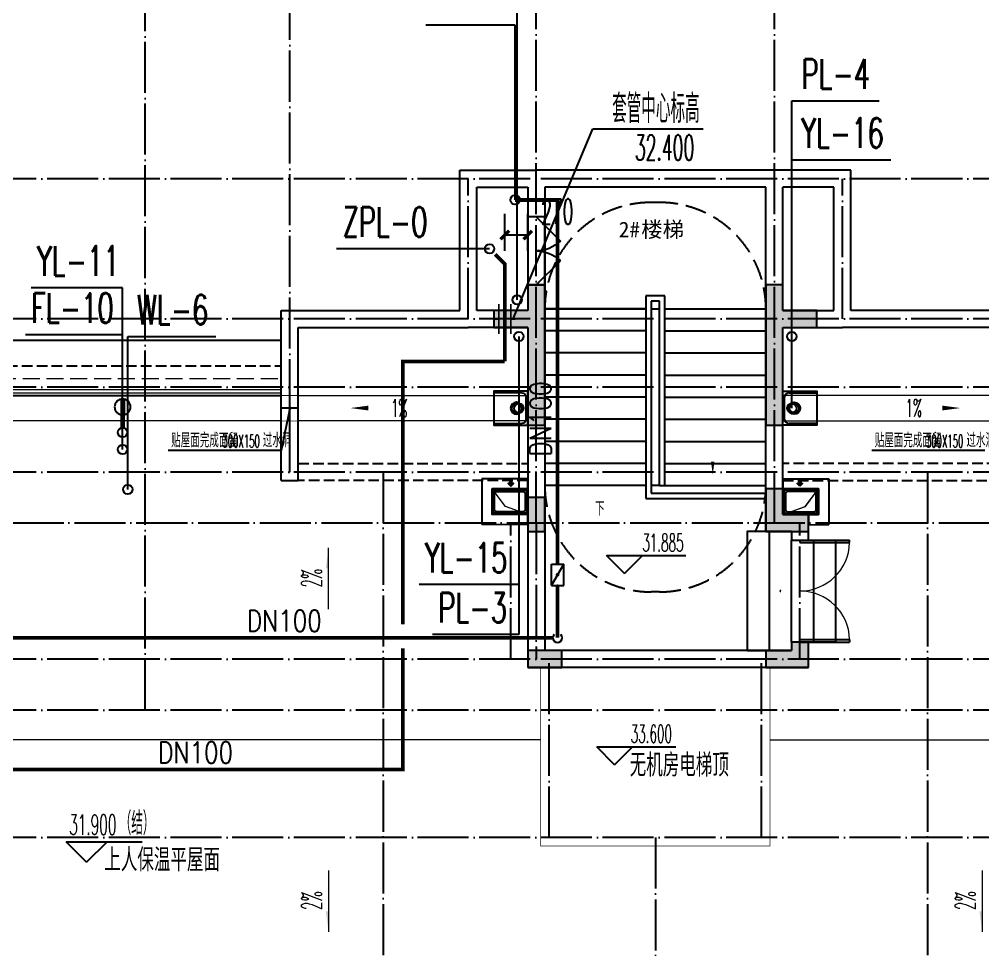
# Model space of a CAD drawing. Extents: x 27938 to 1507990, y 110129 to 923079.
# Drawn here: x 1035602 to 1046932, y 290096 to 301040 of the extents above; entities that cross this region are included whole.
import ezdxf

# ---------------------------------------------------------------- set-up
doc = ezdxf.new("R2010")
doc.units = 0
doc.header["$LTSCALE"] = 1000
doc.header["$MEASUREMENT"] = 0
for name, pattern in [('#P_--_20B1_001_t3$0$DASH', [0.35, 0.25, -0.1]), ('__DASH', [0.35, 0.25, -0.1]), ('DASH', [0.35, 0.25, -0.1]), ('DOTE', [2.42, 2, -0.2, 0.02, -0.2])]:
    doc.linetypes.add(name, pattern=pattern)
for name, color, linetype in [('$RECOVER_210609100354-0', 7, 'Continuous'), ('COLUMN', 9, 'Continuous'), ('DIM_ELEV', 3, 'Continuous'), ('DIM_LEAD', 3, 'Continuous'), ('DIM_SYMB', 3, 'Continuous'), ('DIM_不分区喷淋', 6, 'Continuous'), ('DIM_不分区消火栓', 1, 'Continuous'), ('DIM_废水', 31, 'Continuous'), ('DIM_污水', 2, 'Continuous'), ('DIM_管井排水', 5, 'Continuous'), ('DIM_雨水', 4, 'Continuous'), ('DIM_餐饮排水', 31, 'Continuous'), ('DOOR_FIRE_TEXT', 7, 'Continuous'), ('DOTE', 1, 'Continuous'), ('EQUIP_雨水斗', 7, 'Continuous'), ('LVTRY', 6, 'Continuous'), ('PIPE-不分区喷淋', 6, 'TG_ZP'), ('PIPE-不分区消火栓', 1, 'TG_X'), ('PIPE-雨水', 4, 'TG_Y'), ('PUB_HATCH', 8, 'Continuous'), ('PUB_TEXT', 4, 'Continuous'), ('ROOF', 4, 'Continuous'), ('S-COLU-LINE1', 6, 'Continuous'), ('STAIR', 2, 'Continuous'), ('TEXT_不分区喷淋', 7, 'Continuous'), ('TEXT_不分区消火栓', 7, 'Continuous'), ('TWT_DIM', 3, 'Continuous'), ('VALVE_不分区喷淋', 7, 'Continuous'), ('VALVE_不分区消火栓', 7, 'Continuous'), ('VPIPE-不分区喷淋', 6, 'ZP'), ('VPIPE-不分区消火栓', 1, 'Continuous'), ('VPIPE-废水', 31, 'Continuous'), ('VPIPE-污水', 2, 'W'), ('VPIPE-管井排水', 210, 'GF'), ('VPIPE-雨水', 4, 'Y'), ('VPIPE-餐饮排水', 41, 'P'), ('WALL', 9, 'Continuous'), ('WINDOW', 4, 'Continuous'), ('建筑-排气道', 9, 'Continuous'), ('机电标识类', 1, 'Continuous'), ('污水', 3, 'Continuous'), ('看线', 251, 'Continuous'), ('管', 193, 'Continuous')]:
    doc.layers.add(name, color=color, linetype=linetype)
for name, color, linetype, lineweight in [('平面-排水沟', 86, 'Continuous', 15), ('平面-栏杆', 135, 'Continuous', 15), ('平面-看线', 45, 'Continuous', 15), ('立面-洞口示意', 152, 'Continuous', 13)]:
    doc.layers.add(name, color=color, linetype=linetype, lineweight=lineweight)
doc.styles.add('_TCH_DIM', font='SIMPLEX.shx', dxfattribs={"width": 0.7, "bigfont": 'GBCBIG.shx'})
doc.styles.add('_TCH_DIM_T3', font='SIMPLEX.shx', dxfattribs={"width": 0.494118, "bigfont": 'GBCBIG.shx'})
doc.styles.add('_TCH_WINDOW', font='SIMPLEX.shx', dxfattribs={"width": 0.7, "height": 3.5, "bigfont": 'GBCBIG.shx'})
doc.styles.add('_TWT_PIPEDN', font='SIMPLEX', dxfattribs={"width": 0.8, "height": 3.5, "bigfont": 'HZTXT'})
doc.styles.add('_TWT_SERIAL', font='SIMPLEX', dxfattribs={"width": 0.8, "height": 3.5, "bigfont": 'HZTXT'})
doc.styles.add('DIM_FONT_T3', font='SIMPLEX', dxfattribs={"width": 0.705882, "bigfont": 'GBCBIG'})
doc.styles.get("Standard").update_dxf_attribs({"font": 'gbenor.shx', "bigfont": 'gbcbig.shx'})
doc.styles.add('TG_LINETYPE', font='SIMPLEX', dxfattribs={"width": 0.8, "height": 3, "bigfont": 'HZTXT'})
doc.styles.add('黑体', font='simhei.ttf')
doc.linetypes.add('GF', pattern='A,3,-0.2,["GF",Standard,S=0.25,R=0,X=-0.1,Y=-0.115],-0.35', length=3.55)
doc.linetypes.add('P', pattern='A,3,-0.2,["P",Standard,S=0.25,R=0,X=-0.1,Y=-0.115],-0.2', length=3.4)
doc.linetypes.add('TG_X', pattern='A,2,-0.229,["X",TG_LINETYPE,S=0.1,R=0,X=-0.229,Y=-0.15],0', length=2.229)
doc.linetypes.add('TG_Y', pattern='A,2,-0.229,["Y",TG_LINETYPE,S=0.1,R=0,X=-0.229,Y=-0.15],0', length=2.229)
doc.linetypes.add('TG_ZP', pattern='A,2,-0.561,["ZP",TG_LINETYPE,S=0.1,R=0,X=-0.561,Y=-0.15],0', length=2.561)
doc.linetypes.add('W', pattern='A,3,-0.2,["W",Standard,S=0.25,R=0,X=-0.1,Y=-0.115],-0.2', length=3.4)
doc.linetypes.add('Y', pattern='A,3,-0.2,["Y",Standard,S=0.25,R=0,X=-0.1,Y=-0.115],-0.2', length=3.4)
doc.linetypes.add('ZP', pattern='A,3,-0.2,["ZP",Standard,S=0.25,R=0,X=-0.1,Y=-0.115],-0.35', length=3.55)
doc.dimstyles.new('_TWT_ARCH&&100', dxfattribs={"dimtxt": 297.5, "dimasz": 100, "dimexe": 250, "dimexo": 300, "dimgap": 126.25, "dimtad": 1, "dimdec": 0, "dimzin": 0, "dimdsep": 46, "dimtxsty": '_TCH_DIM_T3', "dimblk": 'ARCHTICK', "dimcen": 0.09, "dimclrt": 7, "dimazin": 2, "dimtfac": 1, "dimtdec": 0, "dimtix": 1, "dimtmove": 2, "dimatfit": 3, "dimfxl": 1, "dimtolj": 1, "dimtzin": 0, "dimarcsym": 0})

# ---------------------------------------------------------------- blocks, each defined once
blk = doc.blocks.new('GDGDGDSDA')
at = {"layer": 'DOTE', "color": 0, "linetype": 'DOTE', "ltscale": 0.3}
for p, q in [((450835, 367858), (450835, 376108)), ((452535, 370658), (452535, 376108)), ((455435, 370059), (455435, 376108)), ((458235, 370059), (458235, 376108)), ((471335, 374108), (417335, 374108)), ((454635, 372458), (454635, 374108)), ((459035, 372458), (459035, 374108)), ((471335, 372458), (417335, 372458)), ((471335, 371658), (417335, 371658)), ((471335, 370658), (417335, 370658)), ((453635, 370658), (453635, 359558)), ((460035, 370658), (460035, 359558)), ((417335, 370059), (471335, 370059)), ((455135, 368458), (455135, 370058)), ((458535, 368458), (458535, 370058)), ((471335, 368458), (417335, 368458)), ((455585, 366358), (455585, 368458)), ((458085, 366358), (458085, 368458)), ((471335, 367858), (417335, 367858)), ((471335, 366358), (417335, 366358)), ((456835, 366358), (456835, 359558))]:
    blk.add_line(p, q, dxfattribs=at)
blk = doc.blocks.new('*U41')
h = blk.add_hatch(color=0)
h.set_gradient(color1=(0, 0, 255), rotation=180, tint=1)
h.paths.add_polyline_path([(0, 0), (-6.35, -6.35), (-6.35, -2.159), (-15, -2.159), (-15, 2.159), (-6.35, 2.159), (-6.35, 6.35)])
at = {"color": 0, "linetype": 'Continuous'}
blk.add_lwpolyline([(0, 0), (-6.35, -6.35), (-6.35, -2.159), (-15, -2.159), (-15, 2.159), (-6.35, 2.159), (-6.35, 6.35)], close=True, dxfattribs=at)
blk = doc.blocks.new('sgrsefv')
at = {"layer": 'PUB_HATCH'}
blk.add_hatch(color=0, dxfattribs=at).paths.add_polyline_path([(1112933, 840916), (1112933, 840646), (1113073, 840646), (1113073, 840661), (1112968, 840661), (1112948, 840681), (1112948, 840881), (1112968, 840901), (1113288, 840901), (1113308, 840881), (1113308, 840681), (1113288, 840661), (1113183, 840661), (1113183, 840646), (1113323, 840646), (1113323, 840916)])
at = {"layer": 'LVTRY', "color": 0}
for p, q in [((1113073, 840661), (1113073, 840646)), ((1113183, 840661), (1113183, 840646))]:
    blk.add_line(p, q, dxfattribs=at)
for points in [[(1112918, 840931), (1113338, 840931), (1113338, 840631), (1112918, 840631)], [(1112933, 840916), (1113323, 840916), (1113323, 840646), (1112933, 840646)], [(1113288, 840661), (1112968, 840661), (1112948, 840681), (1112948, 840881), (1112968, 840901), (1113288, 840901), (1113308, 840881), (1113308, 840681), (1113288, 840661)]]:
    blk.add_lwpolyline(points, close=True, dxfattribs=at)
at = {"layer": '立面-洞口示意', "color": 0}
blk.add_lwpolyline([(1112918, 840931), (1113182, 840837), (1113338, 840631)], dxfattribs=at)
at = {"layer": '建筑-排气道', "color": 8, "xscale": -5, "yscale": 5, "zscale": 5, "rotation": 270}
blk.add_blockref('*U41', (1113118, 840599), dxfattribs=at)
blk = doc.blocks.new('A$C3EB2330C')
at = {"layer": '管'}
for p, q in [((0, 380), (330, 380)), ((380, 330), (380, 70)), ((330, 20), (0, 20))]:
    blk.add_line(p, q, dxfattribs=at)
blk.add_lwpolyline([(400, 400), (400, 0), (0, 0), (0, 400)], close=True, dxfattribs=at)
for centre, start, end in [((330, 330), 0, 90), ((330, 70), 270, 360)]:
    blk.add_arc(centre, 50, start, end, dxfattribs=at)
blk.add_ellipse((267, 200), major_axis=(-49.5, -49.5), ratio=1, start_param=-0.785398, end_param=5.497787, dxfattribs=at)
blk = doc.blocks.new('FGSDFHGFDADW')
at = {"layer": 'PUB_HATCH'}
for points in [[(571716, 297415), (571716, 296265), (571916, 296265), (571916, 297915), (571716, 297915), (571716, 297615), (571316, 297615), (571316, 297415)], [(574717, 297415), (575117, 297415), (575117, 297615), (574717, 297615), (574717, 297915), (574517, 297915), (574517, 296265), (574717, 296265)], [(574517, 295016), (575017, 295016), (575017, 295216), (574717, 295216), (574717, 295516), (574517, 295516)], [(571917, 295416), (571717, 295416), (571717, 295216), (571717, 295216), (571717, 295016), (571917, 295016)], [(575017, 293415), (575017, 293715), (574817, 293715), (574817, 293615), (574517, 293615), (574517, 293415)], [(572117, 293415), (572117, 293615), (571917, 293615), (571917, 293615), (571717, 293615), (571717, 293415)]]:
    blk.add_hatch(color=256, dxfattribs=at).paths.add_polyline_path(points)
at = {"layer": 'COLUMN', "color": 6}
for p, q in [((571916, 297915), (571716, 297915)), ((571716, 297915), (571716, 297615)), ((571916, 296265), (571916, 297915)), ((574717, 297915), (574517, 297915)), ((574517, 297915), (574517, 296265)), ((574717, 297615), (574717, 297915)), ((571716, 297615), (571316, 297615)), ((571316, 297615), (571316, 297415)), ((575117, 297615), (574717, 297615)), ((575117, 297415), (575117, 297615)), ((571316, 297415), (571716, 297415)), ((571716, 297415), (571716, 296265)), ((574717, 297415), (575117, 297415)), ((574717, 296265), (574717, 297415)), ((571716, 296265), (571916, 296265)), ((574517, 296265), (574717, 296265))]:
    blk.add_line(p, q, dxfattribs=at)
at = {"layer": 'S-COLU-LINE1'}
for p, q in [((574717, 295516), (574517, 295516)), ((574517, 295516), (574517, 295016)), ((574717, 295216), (574717, 295516)), ((571917, 295416), (571717, 295416)), ((571717, 295416), (571717, 295216)), ((571917, 295016), (571917, 295416)), ((571717, 295216), (571717, 295216)), ((571717, 295216), (571717, 295016)), ((575017, 295216), (574717, 295216)), ((575017, 295016), (575017, 295216)), ((571717, 295016), (571917, 295016)), ((574517, 295016), (575017, 295016)), ((575017, 293715), (574817, 293715)), ((574817, 293715), (574817, 293615)), ((575017, 293415), (575017, 293715)), ((571917, 293615), (571717, 293615)), ((571717, 293615), (571717, 293415)), ((572117, 293615), (571917, 293615)), ((571917, 293615), (571917, 293615)), ((572117, 293415), (572117, 293615)), ((572117, 293615), (572117, 293615)), ((574817, 293615), (574517, 293615)), ((574517, 293615), (574517, 293415)), ((571717, 293415), (572117, 293415)), ((574517, 293415), (575017, 293415))]:
    blk.add_line(p, q, dxfattribs=at)
blk = doc.blocks.new('GDGDGDGRGD')
at = {"linetype": '__DASH', "ltscale": 0.1}
blk.add_wipeout([(428917, 296115), (428717, 296115), (428717, 295815), (428917, 295815)], dxfattribs=at).dxf.layer = '污水'
at = {"layer": '机电标识类', "color": 250, "linetype": 'DASH', "ltscale": 400}
for p, q in [((428817, 295715), (428817, 296215)), ((428917, 295965), (428717, 295965))]:
    blk.add_line(p, q, dxfattribs=at)
at = {"layer": '污水', "linetype": '__DASH', "ltscale": 0.1, "const_width": 10}
blk.add_lwpolyline([(428917, 296115), (428717, 296115), (428717, 295815), (428917, 295815)], close=True, dxfattribs=at)
blk = doc.blocks.new('A$C1BAD4CCC')
at = {"layer": 'PUB_HATCH'}
blk.add_hatch(color=256, dxfattribs=at).paths.add_polyline_path([(15, -15), (15, -285), (155, -285), (155, -270), (50, -270), (30, -250), (30, -50), (50, -30), (370, -30), (390, -50), (390, -250), (370, -270), (265, -270), (265, -285), (405, -285), (405, -15)])
at = {"layer": 'LVTRY', "color": 1}
for p, q in [((155, -270), (155, -285)), ((265, -270), (265, -285))]:
    blk.add_line(p, q, dxfattribs=at)
for points in [[(420, 0), (0, 0), (0, -300), (420, -300)], [(405, -15), (15, -15), (15, -285), (405, -285)], [(50, -270), (370, -270), (390, -250), (390, -50), (370, -30), (50, -30), (30, -50), (30, -250), (50, -270)]]:
    blk.add_lwpolyline(points, close=True, dxfattribs=at)
at = {"layer": '立面-洞口示意'}
blk.add_lwpolyline([(420, 0), (156, -94), (0, -300)], dxfattribs=at)
blk = doc.blocks.new('$DorLib2D$00000116')
at = {"color": 0}
for p, q in [((-0.5, 0), (-0.146, 0.354)), ((0.5, 0), (0.146, 0.354))]:
    blk.add_line(p, q, dxfattribs=at)
for centre, start, end in [((-0.5, 0), 0, 45), ((0.5, 0), 135, 180)]:
    blk.add_arc(centre, 0.5, start, end, dxfattribs=at)
blk = doc.blocks.new('A$C0B0123C2')
blk.add_lwpolyline([(0, 800), (200, 800), (200, 0), (0, 0)], close=True)
at = {"layer": 'WINDOW'}
for p, q in [((0, 800), (0, 0)), ((200, 800), (200, 0))]:
    blk.add_line(p, q, dxfattribs=at)
at = {"layer": 'WINDOW', "xscale": -800, "yscale": -800, "zscale": -800, "rotation": 270.0000100699408}
blk.add_blockref('$DorLib2D$00000116', (100, 400), dxfattribs=at)
blk = doc.blocks.new('_ArchTick')
at = {"color": 0, "linetype": 'ByBlock', "const_width": 0.4}
blk.add_lwpolyline([(-0.5, -0.5), (0.5, 0.5)], dxfattribs=at)
blk = doc.blocks.new('*D533')
at = {"layer": 'Defpoints', "color": 0}
for p in [(1041582, 298503), (1041312, 298017), (1041582, 298017)]:
    blk.add_point(p, dxfattribs=at)
at = {"layer": 'TWT_DIM', "color": 0, "lineweight": -2}
for p, q in [((1041312, 298317), (1041312, 298753)), ((1041582, 298317), (1041582, 298753)), ((1041312, 298503), (1041582, 298503))]:
    blk.add_line(p, q, dxfattribs=at)
at = {"layer": 'TWT_DIM', "color": 0, "lineweight": -2, "xscale": 100, "yscale": 100, "zscale": 100, "rotation": 180}
blk.add_blockref('_ArchTick', (1041312, 298503), dxfattribs=at)
at = {"layer": 'TWT_DIM', "color": 0, "lineweight": -2, "xscale": 100, "yscale": 100, "zscale": 100}
blk.add_blockref('_ArchTick', (1041582, 298503), dxfattribs=at)
at = {"layer": 'TWT_DIM', "color": 7, "insert": (1041928, 298778), "char_height": 297.5, "attachment_point": 5, "style": '_TCH_DIM_T3'}
blk.add_mtext('\\A1;270', dxfattribs=at)
blk = doc.blocks.new('$DorLib2D$00000002')
for p, q in [((-0.5, 0), (-0.5, 0.4875)), ((-0.475, 0.4875), (-0.5, 0.4875)), ((-0.475, 0), (-0.475, 0.4875)), ((0.475, 0), (0.475, 0.4875)), ((0.475, 0.4875), (0.5, 0.4875)), ((0.5, 0), (0.5, 0.4875)), ((-0.5, 0), (-0.475, 0)), ((0.5, 0), (0.475, 0))]:
    blk.add_line(p, q)
at = {"lineweight": 13}
for centre, start, end in [((-0.4875, 0), 0, 88.53072), ((0.4875, 0), 91.46928, 180)]:
    blk.add_arc(centre, 0.4875, start, end, dxfattribs=at)
blk = doc.blocks.new('$TwtSys$00000139')
at = {"color": 7}
for p, q in [((-19, 92, 0), (-19, -92, 0)), ((19, 92, 0), (19, -92, 0))]:
    blk.add_line(p, q, dxfattribs=at)
blk.add_circle((0, 0, 0), 93.8)
blk = doc.blocks.new('$VALVE$00000553')
at = {"const_width": 30}
for points in [[(0, 100), (0, 175)], [(0, 100), (-250, 100), (-250, 100)], [(0, 100), (250, 100), (250, 100)], [(-250, -100), (-250, -100), (0, -100)], [(250, -100), (250, -100), (0, -100)], [(0, -175), (0, -100)]]:
    blk.add_lwpolyline(points, dxfattribs=at)
blk = doc.blocks.new('$VALVE$00000316')
for p, q in [((-125, 72), (125, -72)), ((-125, 72), (-125, -72)), ((-125, 72), (125, 72)), ((125, 72), (125, -72)), ((-125, -72), (125, -72))]:
    blk.add_line(p, q)
at = {"const_width": 21.1}
blk.add_lwpolyline([(-11, 0, 1), (11, 0, 1)], format="xyb", close=True, dxfattribs=at)
for p in [(-125, 0), (125, 0)]:
    blk.add_point(p)
at = {"color": 7, "flags": 9}
for tag in ['XSIZE', 'YSIZE']:
    blk.add_attdef(tag, (0, 0), '', height=0.5, dxfattribs=at)

msp = doc.modelspace()

# ---------------------------------------------------------------- hatches: boundary and pattern name
at = {"layer": 'PIPE-不分区喷淋'}
for points in [[(1041312.1, 298160.5), (1041328, 298176.4), (1041334.6, 298169.8)], [(1041312.1, 298160.5), (1041334.6, 298160.5), (1041334.6, 298169.8)], [(1040112.1, 297015.4), (1040112.1, 297037.9), (1040089.6, 297037.9)], [(1040112.1, 297015.4), (1040089.6, 297015.4), (1040089.6, 297037.9)], [(1040112.1, 292215.4), (1040112.1, 292192.9), (1040134.6, 292192.9)], [(1040112.1, 292215.4), (1040134.6, 292215.4), (1040134.6, 292192.9)]]:
    msp.add_hatch(color=256, dxfattribs=at).paths.add_polyline_path(points)
at = {"layer": '平面-排水沟'}
for points in [[(1039238.7, 294822.1), (1039238.7, 294582.1), (1039206.7, 294582.1)], [(1039238.7, 290308.6), (1039238.7, 290548.6), (1039206.7, 290548.6)], [(1046925.8, 290308.6), (1046925.8, 290548.6), (1046893.8, 290548.6)]]:
    msp.add_hatch(color=8, dxfattribs=at).paths.add_polyline_path(points)

# ---------------------------------------------------------------- linework, layer by layer
at = {"layer": '$RECOVER_210609100354-0', "color": 8, "const_width": 8}
msp.add_lwpolyline([(1044432.2, 293415.3), (1044432.2, 291315.3), (1041732.2, 291315.3), (1041732.2, 293415.3)], dxfattribs=at)
at = {"layer": 'DIM_ELEV', "color": 8}
for p, q in [((1042719.4, 294521.5), (1042509.4, 294731.5)), ((1042509.4, 294731.5), (1043440.2, 294731.5)), ((1042719.4, 294521.5), (1042929.4, 294731.5)), ((1042602.4, 292272.5), (1042392.4, 292482.5)), ((1042392.4, 292482.5), (1043323.3, 292482.5)), ((1042602.4, 292272.5), (1042812.4, 292482.5)), ((1036393.6, 291127.3), (1036153.6, 291367.3)), ((1036153.6, 291367.3), (1037045.9, 291367.3)), ((1036393.6, 291127.3), (1036633.6, 291367.3))]:
    msp.add_line(p, q, dxfattribs=at)
at = {"layer": 'DIM_LEAD', "color": 8}
for p, q in [((1038682.2, 295969), (1037353, 295969)), ((1046955.8, 295969), (1045626.6, 295969))]:
    msp.add_line(p, q, dxfattribs=at)
at = {"layer": 'DIM_SYMB', "color": 8}
msp.add_lwpolyline([(1042407.2, 295425.4, 0, 0, 0), (1042407.2, 298350.4, 0, 0, 0), (1043757.2, 298350.4, 0, 0, 0), (1043757.2, 295685.4, 0, 40, 0), (1043757.2, 295835.4, 0, 0, 0)], format="xyseb", dxfattribs=at)
at = {"layer": 'DIM_不分区喷淋'}
for p, q in [((1041408.4, 297515.4), (1042346.5, 299750)), ((1042346.5, 299750), (1043645.5, 299750)), ((1040548.2, 298340.4), (1039333.7, 298340.4)), ((1041132.2, 298340.4), (1040548.2, 298340.4))]:
    msp.add_line(p, q, dxfattribs=at)
at = {"layer": 'DIM_不分区消火栓'}
for p, q in [((1041432.2, 300970.2), (1040384.1, 300970.2)), ((1041432.2, 298915.4), (1041432.2, 300970.2))]:
    msp.add_line(p, q, dxfattribs=at)
at = {"layer": 'DIM_废水'}
for p, q in [((1036817.2, 297328.7), (1035673.2, 297328.7)), ((1036817.2, 295980.4), (1036817.2, 297328.7))]:
    msp.add_line(p, q, dxfattribs=at)
at = {"layer": 'DIM_污水'}
for p, q in [((1036877.1, 295510.4), (1036877.1, 297309.2)), ((1036877.1, 297309.2), (1037912.9, 297309.2))]:
    msp.add_line(p, q, dxfattribs=at)
at = {"layer": 'DIM_管井排水'}
msp.add_line((1041457.2, 297740.4), (1041457.2, 301502.1), dxfattribs=at)
at = {"layer": 'DIM_雨水'}
for p, q in [((1044687.2, 296465.4), (1044687.2, 299387.7)), ((1044687.2, 299387.7), (1045851.3, 299387.7)), ((1036817.2, 297881.6), (1035742.4, 297881.6)), ((1036817.2, 296180.4), (1036817.2, 297881.6)), ((1041477.3, 296465.4), (1041477.3, 294391.8)), ((1041477.3, 294391.8), (1040303.2, 294391.8))]:
    msp.add_line(p, q, dxfattribs=at)
at = {"layer": 'DIM_餐饮排水'}
for p, q in [((1044687.4, 297310.4), (1044687.4, 300081.2)), ((1044687.4, 300081.2), (1045713.6, 300081.2)), ((1041477.1, 297310.4), (1041477.1, 293804.4)), ((1041477.1, 293804.4), (1040460.5, 293804.4))]:
    msp.add_line(p, q, dxfattribs=at)
at = {"layer": 'DOTE', "color": 169, "linetype": 'DOTE', "ltscale": 0.3}
msp.add_line((1041682.2, 295115.6), (1041682.2, 293515.4), dxfattribs=at)
at = {"layer": 'PIPE-不分区喷淋', "ltscale": 0.5, "const_width": 45}
for points in [[(1041197.6, 298275.1), (1041312.1, 298160.5)], [(1041312.1, 297015.4), (1041312.1, 298160.5)], [(1040112.1, 297015.4), (1041312.1, 297015.4)], [(1040112.1, 293924.4), (1040112.1, 297015.4)], [(1040112.1, 292215.4), (1040112.1, 293640.6)], [(1035242, 292215.4), (1040112.1, 292215.4)]]:
    msp.add_lwpolyline(points, dxfattribs=at)
at = {"layer": 'PIPE-不分区消火栓', "ltscale": 0.5, "const_width": 45}
for points in [[(1041432.2, 298915.4), (1041932.2, 298915.4)], [(1041932.2, 294631.6), (1041932.2, 298915.4)], [(1041932.2, 293765.4), (1041932.2, 294382)], [(1035508, 293765.4), (1041877.2, 293765.4)]]:
    msp.add_lwpolyline(points, dxfattribs=at)
at = {"layer": 'PIPE-不分区消火栓'}
msp.add_arc((1041932.2, 293765.4), 55, 135, 45, dxfattribs=at)
at = {"layer": 'PIPE-雨水', "const_width": 55}
msp.add_lwpolyline([(1036817.2, 296235.4), (1036817.2, 296386.6)], dxfattribs=at)
at = {"layer": 'ROOF', "color": 8, "ltscale": 0.8}
for points in [[(1030582.2, 296265.4), (1031832.2, 296265.4), (1031832.2, 297265.4), (1038682.2, 297265.4)], [(1030582.2, 295615.4), (1032482.2, 295615.4), (1032482.2, 296615.4), (1038682.2, 296615.4)]]:
    msp.add_lwpolyline(points, dxfattribs=at)
at = {"layer": 'STAIR', "color": 8}
for p, q in [((1044382.2, 299065.4), (1041782.2, 299065.4)), ((1041782.2, 299065.4), (1041782.2, 297635.4)), ((1044382.2, 297635.4), (1044382.2, 299065.4)), ((1043192.2, 297785.4), (1042972.2, 297785.4)), ((1042972.2, 297785.4), (1042972.2, 295405.4)), ((1043192.2, 295555.4), (1043192.2, 297785.4)), ((1043132.2, 297725.4), (1043032.2, 297725.4)), ((1043032.2, 297725.4), (1043032.2, 295465.4)), ((1043132.2, 295555.4), (1043132.2, 297725.4)), ((1041782.2, 297635.4), (1041782.2, 295555.4)), ((1042972.2, 297635.4), (1041782.2, 297635.4)), ((1041782.2, 297635.4), (1042972.2, 297635.4)), ((1043032.2, 297635.4), (1043032.2, 295555.4)), ((1043032.2, 297635.4), (1043132.2, 297635.4)), ((1043132.2, 295555.4), (1043132.2, 297635.4)), ((1043192.2, 297635.4), (1044382.2, 297635.4)), ((1043192.2, 297635.4), (1044382.2, 297635.4)), ((1044382.2, 295555.4), (1044382.2, 297635.4)), ((1042972.2, 297375.4), (1041782.2, 297375.4)), ((1043192.2, 297375.4), (1044382.2, 297375.4)), ((1042972.2, 297115.4), (1041782.2, 297115.4)), ((1043192.2, 297115.4), (1044382.2, 297115.4)), ((1042972.2, 296855.4), (1041782.2, 296855.4)), ((1043192.2, 296855.4), (1044382.2, 296855.4)), ((1042972.2, 296595.4), (1041782.2, 296595.4)), ((1043192.2, 296595.4), (1044382.2, 296595.4)), ((1042972.2, 296335.4), (1041782.2, 296335.4)), ((1043192.2, 296335.4), (1044382.2, 296335.4)), ((1042972.2, 296075.4), (1041782.2, 296075.4)), ((1043192.2, 296075.4), (1044382.2, 296075.4)), ((1042972.2, 295815.4), (1041782.2, 295815.4)), ((1043192.2, 295815.4), (1044382.2, 295815.4)), ((1042972.2, 295555.4), (1041782.2, 295555.4)), ((1043132.2, 295555.4), (1043032.2, 295555.4)), ((1043132.2, 295555.4), (1043192.2, 295555.4)), ((1043132.2, 295555.4), (1043192.2, 295555.4)), ((1043192.2, 295555.4), (1044382.2, 295555.4)), ((1042972.2, 295405.4), (1044382.2, 295405.4)), ((1043032.2, 295465.4), (1044382.2, 295465.4)), ((1044382.2, 295465.4), (1044382.2, 295405.4)), ((1044682.2, 293715.4), (1044682.2, 294915.4))]:
    msp.add_line(p, q, dxfattribs=at)
at = {"layer": 'STAIR', "color": 8, "linetype": 'DASH'}
for points in [[(1044382.2, 297635.4, 0.4142136), (1043132.2, 298885.4), (1043032.2, 298885.4, 0.4142136), (1041782.2, 297635.4)], [(1044382.2, 295555.4, -0.4142136), (1043132.2, 294305.4), (1043032.2, 294305.4, -0.4142136), (1041782.2, 295555.4)]]:
    msp.add_lwpolyline(points, format="xyb", dxfattribs=at)
at = {"layer": 'STAIR', "color": 8}
for points in [[(1044422.2, 295015.4), (1044162.2, 295015.4), (1044162.2, 293615.4), (1044422.2, 293615.4)], [(1044682.2, 295015.4), (1044422.2, 295015.4), (1044422.2, 293615.4), (1044682.2, 293615.4)], [(1044682.2, 294915.4), (1044942.2, 294915.4), (1044942.2, 293715.4), (1044682.2, 293715.4)], [(1044942.2, 294915.4), (1045202.2, 294915.4), (1045202.2, 293715.4), (1044942.2, 293715.4)]]:
    msp.add_lwpolyline(points, dxfattribs=at)
at = {"layer": 'VPIPE-不分区喷淋'}
msp.add_circle((1041132.2, 298340.4), 55, dxfattribs=at)
at = {"layer": 'VPIPE-不分区消火栓'}
msp.add_circle((1041432.2, 298915.4), 55, dxfattribs=at)
at = {"layer": 'VPIPE-废水'}
msp.add_circle((1036817.2, 295980.4), 55, dxfattribs=at)
at = {"layer": 'VPIPE-污水'}
msp.add_circle((1036877.1, 295510.4), 55, dxfattribs=at)
at = {"layer": 'VPIPE-管井排水'}
msp.add_circle((1041457.2, 297740.4), 55, dxfattribs=at)
at = {"layer": 'VPIPE-雨水', "color": 8}
for centre in [(1041449.7, 296465.4), (1044714.8, 296465.4)]:
    msp.add_circle(centre, 55, dxfattribs=at)
at = {"layer": 'VPIPE-雨水'}
for centre in [(1041477.3, 296465.4), (1044687.2, 296465.4), (1036817.2, 296180.4)]:
    msp.add_circle(centre, 55, dxfattribs=at)
at = {"layer": 'VPIPE-餐饮排水'}
for centre in [(1041477.1, 297310.4), (1044687.4, 297310.4)]:
    msp.add_circle(centre, 55, dxfattribs=at)
at = {"layer": 'WALL', "color": 8}
for p, q in [((1040782.2, 299265.4), (1041682.2, 299265.4)), ((1040782.2, 297615.4), (1040782.2, 299265.4)), ((1044482.2, 299265.4), (1041682.2, 299265.4)), ((1045382.2, 299265.4), (1044482.2, 299265.4)), ((1045382.2, 297615.4), (1045382.2, 299265.4)), ((1040982.2, 299065.4), (1041582.2, 299065.4)), ((1040982.2, 297615.4), (1040982.2, 299065.4)), ((1041582.2, 299065.4), (1041582.2, 297615.4)), ((1044382.2, 299065.4), (1041782.2, 299065.4)), ((1041782.2, 299065.4), (1041782.2, 297515.4)), ((1044382.2, 297515.4), (1044382.2, 299065.4)), ((1045182.2, 299065.4), (1044582.2, 299065.4)), ((1044582.2, 297615.4), (1044582.2, 299065.4)), ((1045182.2, 297615.4), (1045182.2, 299065.4)), ((1038682.2, 297615.4), (1040782.2, 297615.4)), ((1041582.2, 297615.4), (1040982.2, 297615.4)), ((1044582.2, 297615.4), (1045182.2, 297615.4)), ((1047482.2, 297615.4), (1045382.2, 297615.4)), ((1041782.2, 297515.4), (1041782.2, 293615.4)), ((1044382.2, 295115.4), (1044382.2, 297515.4)), ((1038882.2, 297415.4), (1040882.2, 297415.4)), ((1041582.2, 297415.4), (1040882.2, 297415.4)), ((1041582.2, 297415.4), (1041582.2, 293415.4)), ((1044582.2, 297415.4), (1045282.2, 297415.4)), ((1044582.2, 295215.4), (1044582.2, 297415.4)), ((1047282.2, 297415.4), (1045282.2, 297415.4)), ((1038682.2, 295615.4), (1038882.2, 295615.4)), ((1041042.2, 295635.9), (1041042.3, 295096)), ((1041582.2, 295635.9), (1041042.2, 295635.9)), ((1041582.2, 295515.9), (1041582.2, 295635.9)), ((1044582.2, 295635.9), (1045122.2, 295635.9)), ((1044582.2, 295635.9), (1044582.2, 295515.9)), ((1045122.2, 295635.9), (1045122.2, 295096.1)), ((1041162.2, 295515.9), (1041162.2, 295215.9)), ((1041582.2, 295515.9), (1041162.2, 295515.9)), ((1044582.2, 295515.9), (1045002.2, 295515.9)), ((1045002.2, 295515.9), (1045002.2, 295215.9)), ((1041582.3, 295215.6), (1041162.2, 295215.9)), ((1041582.2, 295095.6), (1041582.3, 295215.6)), ((1044582.2, 295215.4), (1044882.2, 295215.4)), ((1044882.1, 295215.6), (1045002.2, 295215.9)), ((1044882.1, 295215.6), (1044882.3, 295095.6)), ((1044882.2, 294915.4), (1044882.2, 295215.4)), ((1041582.2, 295095.6), (1041042.3, 295096)), ((1044382.2, 295015.4), (1044382.2, 295115.4)), ((1044882.3, 295095.6), (1045122.2, 295096.1)), ((1044382.2, 295015.4), (1044582.2, 295015.4)), ((1044582.2, 295015.4), (1044682.2, 295015.4)), ((1044582.2, 295015.4), (1044582.2, 295015.4)), ((1044682.2, 295015.4), (1044682.2, 294915.4)), ((1044682.2, 294915.4), (1044882.2, 294915.4)), ((1044882.2, 293715.4), (1044682.2, 293715.4)), ((1044682.2, 293715.4), (1044682.2, 293615.4)), ((1044882.2, 293415.4), (1044882.2, 293715.4)), ((1044682.2, 293615.4), (1041782.2, 293615.4)), ((1044882.2, 293415.4), (1041582.2, 293415.4))]:
    msp.add_line(p, q, dxfattribs=at)
at = {"layer": 'WINDOW', "color": 8, "linetype": 'DASH', "ltscale": 0.5}
for p, q in [((1038882.2, 295815.4), (1041582.2, 295815.4)), ((1047282.2, 295815.4), (1044582.2, 295815.4)), ((1041582.2, 295615.4), (1038882.2, 295615.4)), ((1044582.2, 295615.4), (1047282.2, 295615.4))]:
    msp.add_line(p, q, dxfattribs=at)
at = {"layer": '平面-排水沟', "color": 8}
for p, q in [((1038882.2, 296615.4), (1041582.2, 296615.4)), ((1047282.2, 296615.4), (1044582.2, 296615.4)), ((1041582.2, 296315.4), (1032482.2, 296315.4)), ((1044582.2, 296315.4), (1053682.2, 296315.4)), ((1041732.2, 292565.4), (1031982.3, 292565.4)), ((1044432.2, 292565.4), (1055482.2, 292565.4))]:
    msp.add_line(p, q, dxfattribs=at)
for points in [[(1039903.7, 296467.5, 0, 0, 0), (1039495.9, 296467.5, 0, 56, 0), (1039705.9, 296467.5, 0, 0, 0)], [(1046260.8, 296467.5, 0, 0, 0), (1046668.6, 296467.5, 0, 56, 0), (1046458.6, 296467.5, 0, 0, 0)]]:
    msp.add_lwpolyline(points, format="xyseb", dxfattribs=at)
for points in [[(1039238.7, 294102.1), (1039238.7, 294822.1)], [(1039238.7, 291028.7), (1039238.7, 290308.6)], [(1046925.8, 291028.7), (1046925.8, 290308.6)]]:
    msp.add_lwpolyline(points, dxfattribs=at)
at = {"layer": '平面-栏杆', "color": 8}
for points in [[(1030582.2, 295685.4), (1032412.2, 295685.4), (1032412.2, 296685.4), (1038682.2, 296685.4)], [(1030582.2, 295645.4), (1032452.2, 295645.4), (1032452.2, 296645.4), (1038682.2, 296645.4)]]:
    msp.add_lwpolyline(points, dxfattribs=at)
at = {"layer": '平面-看线', "color": 8, "linetype": 'DASH', "ltscale": 0.8}
msp.add_lwpolyline([(1030582.2, 295815.4), (1032282.2, 295815.4), (1032282.2, 296815.4), (1038682.2, 296815.4)], dxfattribs=at)
at = {"layer": '看线', "color": 8, "linetype": '#P_--_20B1_001_t3$0$DASH', "ltscale": 0.5}
msp.add_lwpolyline([(1030582.2, 295965.4), (1032132.2, 295965.4), (1032132.2, 296965.4), (1038682.2, 296965.4)], dxfattribs=at)

# ---------------------------------------------------------------- block references
at = {"ltscale": 0.5, "xscale": -1, "rotation": 359.9999999966715}
msp.add_blockref('A$C0B0123C2', (1041782.1, 297915.4), dxfattribs=at)
at = {"color": 8}
msp.add_blockref('FGSDFHGFDADW', (469865.7, 0), dxfattribs=at)
for name, p, rotation in [('sgrsefv', (2154500.5, 1136147.6), 179.9999999999919), ('A$C1BAD4CCC', (1045002.2, 295215.9), 179.9999999032518)]:
    msp.add_blockref(name, p, dxfattribs=dict(at, rotation=rotation))
at = {"color": 8, "xscale": -1}
for name, p, rotation in [('sgrsefv', (-68336, 1136147.6), 180), ('A$C1BAD4CCC', (1041162.2, 295215.9), 179.999998735719)]:
    msp.add_blockref(name, p, dxfattribs=dict(at, rotation=rotation))
at = {"layer": 'DOTE', "color": 169}
msp.add_blockref('GDGDGDSDA', (586247.4, -74943), dxfattribs=at)
at = {"layer": 'EQUIP_雨水斗', "yscale": -1, "rotation": 180.0000000000329}
msp.add_blockref('$TwtSys$00000139', (1036817.2, 296480.4), dxfattribs=at)
at = {"layer": 'VALVE_不分区喷淋', "xscale": 0.7, "yscale": 0.7, "zscale": 0.7, "rotation": 90}
msp.add_blockref('$VALVE$00000553', (1041312.1, 297515.4), dxfattribs=at)
at = {"layer": 'VALVE_不分区消火栓', "rotation": 90}
msp.add_blockref('$VALVE$00000316', (1041932.2, 294506.8), dxfattribs=at)
at = {"layer": 'WINDOW', "color": 8}
ref = msp.add_blockref('$DorLib2D$00000002', (1044782.2, 294315.4), dxfattribs=dict(at, xscale=-1200, yscale=-1200, zscale=-1200, rotation=89.99999999052012))
ref.add_attrib('A', 'GM1222', (1044556.3, 294307.3), dxfattribs={"layer": 'DOOR_FIRE_TEXT', "color": 8, "ltscale": 0.5, "height": 5.95, "rotation": 90, "style": '_TCH_WINDOW', "width": 0.494118})
at = {"layer": '管', "color": 8, "xscale": -1, "rotation": 180}
msp.add_blockref('A$C3EB2330C', (1041182.2, 296665.4), dxfattribs=at)
at = {"layer": '管', "color": 8, "rotation": 179.9999999999919}
msp.add_blockref('A$C3EB2330C', (1044982.2, 296665.4), dxfattribs=at)

# ---------------------------------------------------------------- texts
at = {"layer": 'DIM_ELEV', "color": 7, "style": '_TCH_DIM', "width": 0.494118}
for s, p in [('31.885', (1042929.2, 294780.5)), ('33.600', (1042792.7, 292531.5))]:
    msp.add_text(s, height=208.25, dxfattribs=at).set_placement(p)
at = {"layer": 'DIM_ELEV', "color": 8, "style": '_TCH_DIM'}
for s, height, width, p in [('31.900', 238, 0.494118, (1036189.7, 291447.4)), ('（结）', 270.07, 0.7, (1036783.3, 291447.4))]:
    msp.add_text(s, height=height, dxfattribs=dict(at, width=width)).set_placement(p)
at = {"layer": 'DIM_LEAD', "color": 7, "style": '_TCH_DIM'}
for s, height, width, p in [('贴屋面完成面留', 168.79, 0.7, (1037388, 296004)), ('贴屋面完成面留', 168.79, 0.7, (1045661.6, 296004)), ('过水洞', 168.79, 0.7, (1046739.7, 296004)), ('300X150', 148.75, 0.494118, (1037990.1, 296004)), ('300X150', 148.75, 0.494118, (1046263.7, 296004))]:
    msp.add_text(s, height=height, dxfattribs=dict(at, width=width)).set_placement(p)
at = {"layer": 'DIM_SYMB', "color": 7, "style": '_TCH_DIM', "width": 0.7}
msp.add_text('下', height=168.8, dxfattribs=at).set_placement((1042374, 295200.3))
at = {"layer": 'DIM_不分区喷淋', "color": 7}
for s, height, style, width, p in [('套管中心标高', 337.59, 'DIM_FONT_T3', 0.705882, (1042574.1, 299820)), ('32.400', 297.5, 'DIM_FONT_T3', 0.49827, (1042841.4, 299382.5)), ('ZPL-0', 350, '_TWT_SERIAL', 0.64, (1039403.7, 298480.4))]:
    msp.add_text(s, height=height, dxfattribs=dict(at, style=style, width=width)).set_placement(p)
at = {"layer": 'DIM_废水', "color": 7, "style": '_TWT_SERIAL', "width": 0.64}
msp.add_text('FL-10', height=350, dxfattribs=at).set_placement((1035743.2, 297468.7))
at = {"layer": 'DIM_污水', "color": 7, "style": '_TWT_SERIAL', "width": 0.64}
msp.add_text('WL-6', height=350, dxfattribs=at).set_placement((1036989.5, 297449.2))
at = {"layer": 'DIM_雨水', "color": 7, "style": '_TWT_SERIAL', "width": 0.64}
for s, p in [('YL-16', (1044800, 299527.7)), ('YL-11', (1035812.4, 298021.6)), ('YL-15', (1040373.2, 294531.8))]:
    msp.add_text(s, height=350, dxfattribs=at).set_placement(p)
at = {"layer": 'DIM_餐饮排水', "color": 7, "style": '_TWT_SERIAL', "width": 0.64}
for s, p in [('PL-4', (1044800.9, 300221.2)), ('PL-3', (1040530.5, 293944.4))]:
    msp.add_text(s, height=350, dxfattribs=at).set_placement(p)
at = {"layer": 'PUB_TEXT', "color": 8, "style": '黑体'}
for s, p in [('楼梯', (1042916.9, 298475.4)), ('2#', (1042652.3, 298475.4))]:
    msp.add_text(s, height=184.01, dxfattribs=at).set_placement(p)
at = {"layer": 'PUB_TEXT', "color": 8}
for s, p in [('无机房电梯顶', (1042780.4, 292133.2)), ('上人保温平屋面', (1036601.6, 291018))]:
    msp.add_text(s, height=270.07, dxfattribs=at).set_placement(p)
at = {"layer": 'TEXT_不分区喷淋', "style": '_TWT_PIPEDN', "width": 0.8}
msp.add_text('DN100', height=250, dxfattribs=at).set_placement((1037234.2, 292290.4))
at = {"layer": 'TEXT_不分区消火栓', "style": '_TWT_PIPEDN', "width": 0.8}
msp.add_text('DN100', height=250, rotation=90, dxfattribs=at).set_placement((1041857.2, 295897.5))
msp.add_text('DN100', height=250, dxfattribs=at).set_placement((1038277.3, 293840.4))
at = {"layer": '平面-排水沟', "color": 7, "style": '_TCH_DIM', "width": 0.494118}
for p in [(1039973.8, 296363.4), (1046024.1, 296363.4)]:
    msp.add_text('1%', height=208.25, dxfattribs=at).set_placement(p)
for rotation, p in [(89.9994, (1039158.6, 294355.7)), (90.00061, (1039158.6, 290562.3)), (89.99939, (1046845.7, 290562.3))]:
    msp.add_text('2%', height=238, rotation=rotation, dxfattribs=at).set_placement(p)

# ---------------------------------------------------------------- dimensions: what is measured, and where the dimension line sits
at = {"layer": 'TWT_DIM'}
dim = msp.add_linear_dim(base=(1041582.2, 298503), p1=(1041312.1, 298017.5), p2=(1041582.2, 298017.5), angle=359.99999, dimstyle='_TWT_ARCH&&100', dxfattribs=at)
dim.commit()
dim.dimension.update_dxf_attribs({"geometry": '*D533', "text_midpoint": (1041928, 298778), "dimtype": 129})

# ---------------------------------------------------------------- next in the draw order: block references
at = {"color": 8}
msp.add_blockref('GDGDGDGRGD', (609965.4, 500), dxfattribs=at)

# ---------------------------------------------------------------- next in the draw order: linework, layer by layer
at = {"layer": 'DIM_LEAD', "color": 8}
msp.add_line((1038784.3, 296465.4), (1038682.2, 295969), dxfattribs=at)
msp.add_line((1038784.3, 296465.4), (1038682.2, 295969), dxfattribs=at)
at = {"layer": 'DIM_LEAD', "color": 8, "const_width": 20}
msp.add_lwpolyline([(1038786.3, 296475.2, 1), (1038782.3, 296455.6, 1)], format="xyb", close=True, dxfattribs=at)
msp.add_lwpolyline([(1038786.3, 296475.2, 1), (1038782.3, 296455.6, 1)], format="xyb", close=True, dxfattribs=at)
at = {"layer": 'WALL', "color": 8}
for p, q in [((1038682.2, 295615.4), (1038682.2, 297615.4)), ((1038882.2, 295615.4), (1038882.2, 297415.4))]:
    msp.add_line(p, q, dxfattribs=at)

# ---------------------------------------------------------------- next in the draw order: texts
at = {"layer": 'DIM_LEAD', "color": 7, "style": '_TCH_DIM', "width": 0.7}
msp.add_text('过水洞', height=168.79, dxfattribs=at).set_placement((1038466.1, 296004))

doc.saveas('drawing.dxf')
